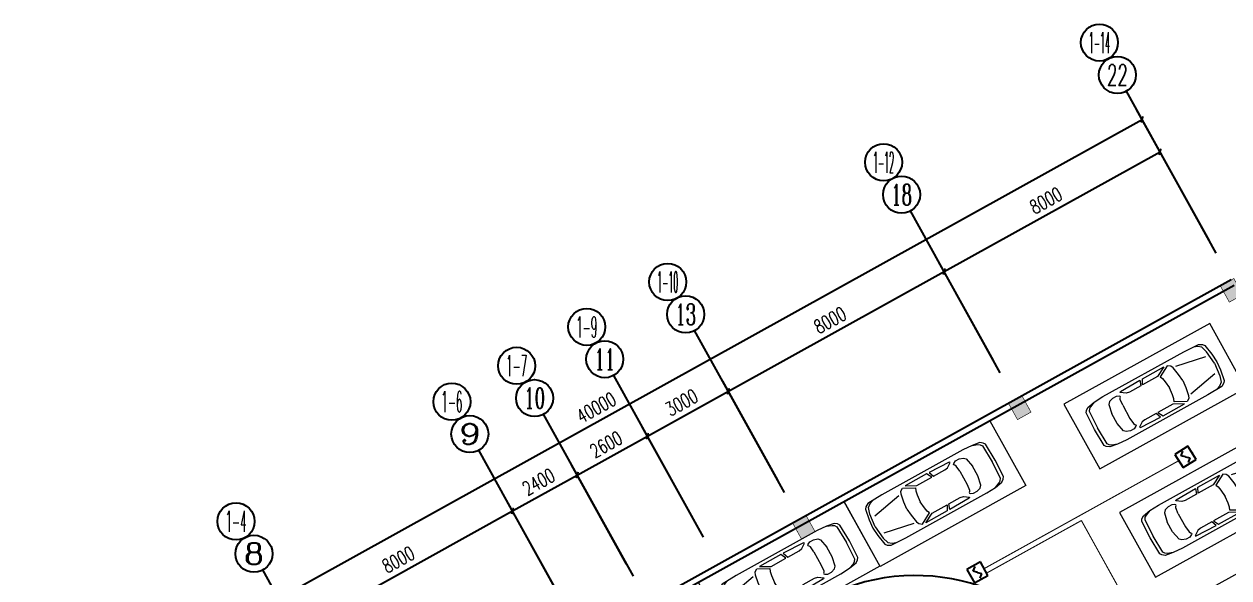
# Model space of a CAD drawing. Extents: x -6243262 to 3079315, y -2914302 to 172723.
# Drawn here: x -1929038 to -1889991, y -963109 to -945155 of the extents above; entities that cross this region are included whole.
import ezdxf
from ezdxf.enums import TextEntityAlignment as Align

# ---------------------------------------------------------------- set-up
doc = ezdxf.new("R2010")
doc.units = 0
doc.header["$LTSCALE"] = 1000
doc.linetypes.add('DOTE', pattern=[2.42, 2, -0.2, 0.02, -0.2])
for name, color, linetype in [('0-柱网', 2, 'Continuous'), ('AXIS_TEXT', 7, 'Continuous'), ('EQUIP-消防', 3, 'Continuous'), ('WIRE-消防', 5, 'DOTE')]:
    doc.layers.add(name, color=color, linetype=linetype)
doc.layers.add('车位', color=252, linetype='Continuous', lineweight=5)
doc.styles.add('_TCH_AXIS', font='COMPLEX', dxfattribs={"bigfont": 'GBCBIG'})
doc.styles.add('_TCH_DIM_T3', font='SIMPLEX', dxfattribs={"width": 0.705882, "bigfont": 'GBCBIG'})
doc.styles.add('COMPLEX', font='COMPLEX')
doc.styles.get("Standard").update_dxf_attribs({"font": 'gbenor.shx', "bigfont": 'gbcbig.shx'})
doc.dimstyles.new('_TCH_ARCH&&150', dxfattribs={"dimtxt": 446.25, "dimasz": 150, "dimexe": 375, "dimexo": 450, "dimgap": 189.375, "dimtad": 1, "dimdec": 0, "dimzin": 0, "dimdsep": 46, "dimtxsty": '_TCH_DIM_T3', "dimblk": 'ARCHTICK', "dimcen": 0.09, "dimclrt": 7, "dimazin": 2, "dimtfac": 1, "dimtdec": 0, "dimtix": 1, "dimtmove": 2, "dimatfit": 3, "dimfxl": 0, "dimtolj": 1, "dimtzin": 0, "dimarcsym": 0})

# ---------------------------------------------------------------- blocks, each defined once
blk = doc.blocks.new('chewei')
at = {"layer": '车位', "color": 0}
for p, q in [((49134, 154982), (49201, 155026)), ((49201, 155026), (49801, 155049)), ((50401, 155026), (49801, 155049)), ((50467, 154982), (50401, 155026)), ((49023, 154737), (49090, 154915)), ((49090, 154915), (49134, 154982)), ((50512, 154915), (50467, 154982)), ((50578, 154737), (50512, 154915)), ((49201, 154160), (49245, 154293)), ((49245, 154293), (49312, 154360)), ((49312, 154360), (49623, 154426)), ((49623, 154426), (49978, 154426)), ((50290, 154360), (49978, 154426)), ((50356, 154293), (50290, 154360)), ((50401, 154160), (50356, 154293)), ((49156, 153849), (49134, 153826)), ((49267, 153693), (49156, 153849)), ((49201, 154026), (49201, 154160)), ((49245, 153938), (49201, 154026)), ((49267, 153915), (49245, 153938)), ((49290, 153915), (49267, 153915)), ((49312, 153938), (49290, 153915)), ((49356, 153960), (49312, 153938)), ((49556, 153982), (49356, 153960)), ((50045, 153982), (49556, 153982)), ((50045, 153982), (50245, 153960)), ((50245, 153960), (50290, 153938)), ((50290, 153938), (50312, 153915)), ((50312, 153915), (50334, 153915)), ((50334, 153915), (50356, 153938)), ((50334, 153693), (50445, 153849)), ((50356, 153938), (50401, 154026)), ((50401, 154026), (50401, 154160)), ((50445, 153849), (50467, 153826)), ((49134, 153826), (49112, 153093)), ((49290, 153582), (49267, 153693)), ((49290, 153160), (49290, 153582)), ((50312, 153582), (50334, 153693)), ((50312, 153160), (50312, 153582)), ((50467, 153826), (50490, 153093)), ((49112, 153093), (49290, 153160)), ((49290, 153093), (49112, 153004)), ((49290, 152538), (49290, 153093)), ((50490, 153093), (50312, 153160)), ((50312, 153093), (50490, 153004)), ((50312, 152538), (50312, 153093)), ((49112, 153004), (49112, 152204)), ((50490, 153004), (50490, 152204)), ((49112, 152204), (49290, 152538)), ((49134, 152093), (49334, 152471)), ((49334, 152471), (49423, 152427)), ((49423, 152427), (49556, 152404)), ((49556, 152404), (49801, 152382)), ((50045, 152404), (49801, 152382)), ((50178, 152427), (50045, 152404)), ((50267, 152471), (50178, 152427)), ((50467, 152093), (50267, 152471)), ((50490, 152204), (50312, 152538)), ((49201, 152004), (49134, 152093)), ((49290, 151960), (49201, 152004)), ((49556, 151916), (49290, 151960)), ((49801, 151893), (49556, 151916)), ((49801, 151893), (50045, 151916)), ((50045, 151916), (50312, 151960)), ((50312, 151960), (50401, 152004)), ((50401, 152004), (50467, 152093)), ((49490, 150871), (49290, 151871)), ((50112, 150871), (50312, 151871)), ((49067, 150938), (49023, 151049)), ((49156, 150827), (49067, 150938)), ((49356, 150760), (49156, 150827)), ((49801, 150716), (49356, 150760)), ((49801, 150716), (50245, 150760)), ((50245, 150760), (50445, 150827)), ((50445, 150827), (50534, 150938)), ((50534, 150938), (50578, 151049))]:
    blk.add_line(p, q, dxfattribs=at)
for points in [[(48601, 150227), (51001, 150227), (51001, 155627), (48601, 155627)], [(50578, 154737), (50601, 154404), (50601, 151404), (50578, 150871), (50512, 150760), (50445, 150716), (50090, 150649), (49801, 150627), (49512, 150649), (49156, 150716), (49090, 150760), (49023, 150871), (49001, 151404), (49001, 154404), (49023, 154737), (49067, 155004), (49134, 155093), (49201, 155137), (49801, 155160), (50401, 155137), (50467, 155093), (50534, 155004)]]:
    blk.add_lwpolyline(points, close=True, dxfattribs=at)
blk = doc.blocks.new('1#柱网')
at = {"layer": '0-柱网'}
for points in [[(517855, 93967), (517855, 93367), (518355, 93367), (518355, 93967)], [(525855, 93967), (525855, 93367), (526355, 93367), (526355, 93967)], [(533705, 93967), (533705, 93367), (534205, 93367), (534205, 93967)]]:
    blk.add_hatch(color=0, dxfattribs=at).paths.add_polyline_path(points)
at = {"layer": '0-柱网', "color": 0, "const_width": 20}
for points in [[(517855, 93967), (517855, 93367), (518355, 93367), (518355, 93967), (517855, 93967)], [(525855, 93967), (525855, 93367), (526355, 93367), (526355, 93967), (525855, 93967)], [(533705, 93967), (533705, 93367), (534205, 93367), (534205, 93967), (533705, 93967)]]:
    blk.add_lwpolyline(points, dxfattribs=at)
blk = doc.blocks.new('_ArchTick')
at = {"color": 0, "linetype": 'ByBlock', "const_width": 0.4}
blk.add_lwpolyline([(-0.5, -0.5), (0.5, 0.5)], dxfattribs=at)
blk = doc.blocks.new('*D605')
at = {"layer": '0-柱网', "color": 0, "lineweight": -2, "transparency": 16777216}
for p, q in [((1333331, -1153690), (1368311, -1134288)), ((1370493, -1138224), (1368129, -1133961)), ((1335514, -1157625), (1333149, -1153362))]:
    blk.add_line(p, q, dxfattribs=at)
at = {"layer": 'Defpoints', "color": 0, "transparency": 16777216}
for p in [(1368311, -1134288), (1370712, -1138617), (1335732, -1158019)]:
    blk.add_point(p, dxfattribs=at)
at = {"layer": '0-柱网', "color": 0, "lineweight": -2, "transparency": 16777216, "xscale": 150, "yscale": 150, "zscale": 150}
for p, rotation in [((1368311, -1134288), 29.01544279745686), ((1333331, -1153690), 209.0154427974569)]:
    blk.add_blockref('_ArchTick', p, dxfattribs=dict(at, rotation=rotation))
at = {"layer": '0-柱网', "color": 7, "transparency": 16777216, "insert": (1350621, -1143629), "char_height": 446.2, "attachment_point": 5, "rotation": 29.0154, "style": '_TCH_DIM_T3'}
blk.add_mtext('\\A1;40000', dxfattribs=at)
blk = doc.blocks.new('*D607')
at = {"layer": '0-柱网', "color": 0, "lineweight": -2, "transparency": 16777216}
for p, q in [((1370493, -1138224), (1368711, -1135010)), ((1361897, -1139218), (1368893, -1135338)), ((1363497, -1142104), (1361715, -1138890))]:
    blk.add_line(p, q, dxfattribs=at)
at = {"layer": 'Defpoints', "color": 0, "transparency": 16777216}
for p in [(1368893, -1135338), (1370712, -1138617), (1363716, -1142498)]:
    blk.add_point(p, dxfattribs=at)
at = {"layer": '0-柱网', "color": 0, "lineweight": -2, "transparency": 16777216, "xscale": 150, "yscale": 150, "zscale": 150}
for p, rotation in [((1368893, -1135338), 29.01544279745653), ((1361897, -1139218), 209.0154427974565)]:
    blk.add_blockref('_ArchTick', p, dxfattribs=dict(at, rotation=rotation))
at = {"layer": '0-柱网', "color": 7, "transparency": 16777216, "insert": (1365195, -1136917), "char_height": 446.2, "attachment_point": 5, "rotation": 29.0154, "style": '_TCH_DIM_T3'}
blk.add_mtext('\\A1;8000', dxfattribs=at)
blk = doc.blocks.new('*D608')
at = {"layer": '0-柱网', "color": 0, "lineweight": -2, "transparency": 16777216}
for p, q in [((1363497, -1142104), (1361715, -1138890)), ((1354901, -1143099), (1361897, -1139218)), ((1356501, -1145984), (1354719, -1142771))]:
    blk.add_line(p, q, dxfattribs=at)
at = {"layer": 'Defpoints', "color": 0, "transparency": 16777216}
for p in [(1361897, -1139218), (1363716, -1142498), (1356720, -1146378)]:
    blk.add_point(p, dxfattribs=at)
at = {"layer": '0-柱网', "color": 0, "lineweight": -2, "transparency": 16777216, "xscale": 150, "yscale": 150, "zscale": 150}
for p, rotation in [((1361897, -1139218), 29.01544279745653), ((1354901, -1143099), 209.0154427974565)]:
    blk.add_blockref('_ArchTick', p, dxfattribs=dict(at, rotation=rotation))
at = {"layer": '0-柱网', "color": 7, "transparency": 16777216, "insert": (1358199, -1140798), "char_height": 446.2, "attachment_point": 5, "rotation": 29.0154, "style": '_TCH_DIM_T3'}
blk.add_mtext('\\A1;8000', dxfattribs=at)
blk = doc.blocks.new('*D609')
at = {"layer": '0-柱网', "color": 0, "lineweight": -2, "transparency": 16777216}
for p, q in [((1356501, -1145984), (1354719, -1142771)), ((1352277, -1144554), (1354901, -1143099)), ((1353878, -1147440), (1352095, -1144226))]:
    blk.add_line(p, q, dxfattribs=at)
at = {"layer": 'Defpoints', "color": 0, "transparency": 16777216}
for p in [(1354901, -1143099), (1356720, -1146378), (1354096, -1147833)]:
    blk.add_point(p, dxfattribs=at)
at = {"layer": '0-柱网', "color": 0, "lineweight": -2, "transparency": 16777216, "xscale": 150, "yscale": 150, "zscale": 150}
for p, rotation in [((1354901, -1143099), 29.01544279746001), ((1352277, -1144554), 209.01544279746)]:
    blk.add_blockref('_ArchTick', p, dxfattribs=dict(at, rotation=rotation))
at = {"layer": '0-柱网', "color": 7, "transparency": 16777216, "insert": (1353389, -1143465), "char_height": 446.2, "attachment_point": 5, "rotation": 29.0154, "style": '_TCH_DIM_T3'}
blk.add_mtext('\\A1;3000', dxfattribs=at)
blk = doc.blocks.new('*D610')
at = {"layer": '0-柱网', "color": 0, "lineweight": -2, "transparency": 16777216}
for p, q in [((1353878, -1147440), (1352095, -1144226)), ((1350004, -1145815), (1352277, -1144554)), ((1351604, -1148701), (1349822, -1145487))]:
    blk.add_line(p, q, dxfattribs=at)
at = {"layer": 'Defpoints', "color": 0, "transparency": 16777216}
for p in [(1352277, -1144554), (1354096, -1147833), (1351823, -1149094)]:
    blk.add_point(p, dxfattribs=at)
at = {"layer": '0-柱网', "color": 0, "lineweight": -2, "transparency": 16777216, "xscale": 150, "yscale": 150, "zscale": 150}
for p, rotation in [((1352277, -1144554), 29.01544279745902), ((1350004, -1145815), 209.015442797459)]:
    blk.add_blockref('_ArchTick', p, dxfattribs=dict(at, rotation=rotation))
at = {"layer": '0-柱网', "color": 7, "transparency": 16777216, "insert": (1350940, -1144824), "char_height": 446.2, "attachment_point": 5, "rotation": 29.0154, "style": '_TCH_DIM_T3'}
blk.add_mtext('\\A1;2600', dxfattribs=at)
blk = doc.blocks.new('*D611')
at = {"layer": '0-柱网', "color": 0, "lineweight": -2, "transparency": 16777216}
for p, q in [((1351604, -1148701), (1349822, -1145487)), ((1347905, -1146979), (1350004, -1145815)), ((1349506, -1149865), (1347723, -1146651))]:
    blk.add_line(p, q, dxfattribs=at)
at = {"layer": 'Defpoints', "color": 0, "transparency": 16777216}
for p in [(1350004, -1145815), (1351823, -1149094), (1349724, -1150258)]:
    blk.add_point(p, dxfattribs=at)
at = {"layer": '0-柱网', "color": 0, "lineweight": -2, "transparency": 16777216, "xscale": 150, "yscale": 150, "zscale": 150}
for p, rotation in [((1350004, -1145815), 29.01544279745487), ((1347905, -1146979), 209.0154427974549)]:
    blk.add_blockref('_ArchTick', p, dxfattribs=dict(at, rotation=rotation))
at = {"layer": '0-柱网', "color": 7, "transparency": 16777216, "insert": (1348754, -1146036), "char_height": 446.2, "attachment_point": 5, "rotation": 29.0154, "style": '_TCH_DIM_T3'}
blk.add_mtext('\\A1;2400', dxfattribs=at)
blk = doc.blocks.new('*D612')
at = {"layer": '0-柱网', "color": 0, "lineweight": -2, "transparency": 16777216}
for p, q in [((1349506, -1149865), (1347723, -1146651)), ((1340909, -1150859), (1347905, -1146979)), ((1342510, -1153745), (1340727, -1150531))]:
    blk.add_line(p, q, dxfattribs=at)
at = {"layer": 'Defpoints', "color": 0, "transparency": 16777216}
for p in [(1347905, -1146979), (1349724, -1150258), (1342728, -1154139)]:
    blk.add_point(p, dxfattribs=at)
at = {"layer": '0-柱网', "color": 0, "lineweight": -2, "transparency": 16777216, "xscale": 150, "yscale": 150, "zscale": 150}
for p, rotation in [((1347905, -1146979), 29.01544279745719), ((1340909, -1150859), 209.0154427974572)]:
    blk.add_blockref('_ArchTick', p, dxfattribs=dict(at, rotation=rotation))
at = {"layer": '0-柱网', "color": 7, "transparency": 16777216, "insert": (1344207, -1148558), "char_height": 446.2, "attachment_point": 5, "rotation": 29.0154, "style": '_TCH_DIM_T3'}
blk.add_mtext('\\A1;8000', dxfattribs=at)
blk = doc.blocks.new('_AXISO')
at = {"color": 0}
blk.add_circle((0, 0), 0.5, dxfattribs=at)
at = {"layer": 'AXIS_TEXT', "color": 0, "style": 'COMPLEX', "width": 1.041667}
blk.add_attdef('A', text='', height=0.56, dxfattribs=at).set_placement((-0.25, -0.28), (0.25, -0.28), align=Align.FIT)
blk = doc.blocks.new('$Equip$00002649')
for p, q in [((-0.5, 0.5), (-0.5, -0.5)), ((0.5, 0.5), (-0.5, 0.5)), ((-0.2, 0.2), (0.05, 0.4)), ((0, 0), (-0.2, 0.2)), ((0, 0), (0.2, -0.2)), ((0.5, -0.5), (0.5, 0.5)), ((-0.5, -0.5), (0.5, -0.5)), ((0.2, -0.2), (-0.05, -0.4))]:
    blk.add_line(p, q)
at = {"const_width": 0.04}
blk.add_lwpolyline([(-0.5, 0.5), (0.5, 0.5), (0.5, -0.5), (-0.5, -0.5), (-0.5, 0.5), (0.5, 0.5)], dxfattribs=at)
for p in [(-0.5, 0), (0, 0.5), (0.5, 0), (0, -0.5)]:
    blk.add_point(p)
at = {"color": 7, "flags": 1}
for tag, height, p in [('A', 0.00002, (0, 0)), ('B', 0.4, (0.762, -0.208))]:
    blk.add_attdef(tag, text='', height=height, dxfattribs=at).set_placement(p, align=Align.MIDDLE_CENTER)
blk = doc.blocks.new('345634')
at = {"layer": '0-柱网', "color": 8}
for p, q in [((1370711.5, -1138617.2), (1367801.3, -1133370.3)), ((1363715.6, -1142497.6), (1360805.3, -1137250.6)), ((1371196.6, -1139491.7), (1327725.6, -1163603.4)), ((1371293.6, -1139666.6), (1327874.1, -1163749.7)), ((1356719.7, -1146377.9), (1353809.4, -1141131)), ((1354096.2, -1147833.1), (1351186, -1142586.1)), ((1351822.6, -1149094.2), (1348912.3, -1143847.2)), ((1349723.8, -1150258.3), (1346813.5, -1145011.4)), ((1342727.9, -1154138.7), (1339817.6, -1148891.7))]:
    blk.add_line(p, q, dxfattribs=at)
for centre in [(1366928.2, -1131796.2), (1359932.3, -1135676.5), (1352936.4, -1139556.9), (1350312.9, -1141012), (1348039.2, -1142273.2), (1345940.4, -1143437.3), (1338944.5, -1147317.6)]:
    blk.add_circle(centre, 600, dxfattribs=at)
blk.add_arc((1360962.8, -1155574), 6500, 29.01544, 119.01544, dxfattribs=at)
ref = blk.add_blockref('_AXISO', (1367510.2, -1132845.6), dxfattribs=dict(at, xscale=1200, yscale=1200, zscale=1200))
ref.add_attrib('A', '22', dxfattribs={"layer": 'AXIS_TEXT', "color": 8, "height": 678.82, "style": '_TCH_AXIS', "width": 0.617647}).set_placement((1367170.8, -1133185), (1367849.6, -1133185), align=Align.FIT)
ref = blk.add_blockref('_AXISO', (1360514.3, -1136725.9), dxfattribs=dict(at, xscale=1200, yscale=1200, zscale=1200))
ref.add_attrib('A', '18', dxfattribs={"layer": 'AXIS_TEXT', "color": 8, "height": 678.82, "style": '_TCH_AXIS', "width": 0.724138}).set_placement((1360174.9, -1137065.3), (1360853.7, -1137065.3), align=Align.FIT)
for name, p, rotation in [('1#柱网', (949705.9, -1480730.1), 29.01544279361993), ('chewei', (1526610.8, -1112630.5), 119.0154427935201), ('chewei', (1528412.4, -1116144.2), 119.0154427935201), ('chewei', (1530130.3, -1119290.4), 119.0154427935201)]:
    blk.add_blockref(name, p, dxfattribs=dict(at, rotation=rotation))
ref = blk.add_blockref('_AXISO', (1353518.4, -1140606.3), dxfattribs=dict(at, xscale=1200, yscale=1200, zscale=1200))
ref.add_attrib('A', '13', dxfattribs={"layer": 'AXIS_TEXT', "color": 8, "height": 678.82, "style": '_TCH_AXIS', "width": 0.724138}).set_placement((1353179, -1140945.7), (1353857.8, -1140945.7), align=Align.FIT)
ref = blk.add_blockref('_AXISO', (1350894.9, -1142061.4), dxfattribs=dict(at, xscale=1200, yscale=1200, zscale=1200))
ref.add_attrib('A', '11', dxfattribs={"layer": 'AXIS_TEXT', "color": 8, "height": 678.82, "style": '_TCH_AXIS', "width": 0.875}).set_placement((1350555.5, -1142400.8), (1351234.4, -1142400.8), align=Align.FIT)
ref = blk.add_blockref('_AXISO', (1348621.3, -1143322.6), dxfattribs=dict(at, xscale=1200, yscale=1200, zscale=1200))
ref.add_attrib('A', '10', dxfattribs={"layer": 'AXIS_TEXT', "color": 8, "height": 678.82, "style": '_TCH_AXIS', "width": 0.724138}).set_placement((1348281.9, -1143662), (1348960.7, -1143662), align=Align.FIT)
ref = blk.add_blockref('_AXISO', (1346522.5, -1144486.7), dxfattribs=dict(at, xscale=1200, yscale=1200, zscale=1200))
ref.add_attrib('A', '9', dxfattribs={"layer": 'AXIS_TEXT', "color": 8, "height": 678.8, "style": '_TCH_AXIS', "width": 1.5}).set_placement((1346183.1, -1144826.1), (1346861.9, -1144826.1), align=Align.FIT)
at = {"layer": '0-柱网', "color": 8, "xscale": -1, "rotation": 299.0697133545411}
for p in [(1252129.1, -1264245.8), (1247406.8, -1266865.1)]:
    blk.add_blockref('chewei', p, dxfattribs=at)
at = {"layer": '0-柱网', "color": 8}
ref = blk.add_blockref('_AXISO', (1339526.6, -1148367), dxfattribs=dict(at, xscale=1200, yscale=1200, zscale=1200))
ref.add_attrib('A', '8', dxfattribs={"layer": 'AXIS_TEXT', "color": 8, "height": 678.8, "style": '_TCH_AXIS', "width": 1.5}).set_placement((1339187.2, -1148706.4), (1339866, -1148706.4), align=Align.FIT)
at = {"layer": '0-柱网', "color": 7, "style": '_TCH_AXIS'}
for s, width, p, p2 in [('1-14', 0.291667, (1366588.8, -1132135.6), (1367267.6, -1132135.6)), ('1-12', 0.3, (1359592.9, -1136016), (1360271.7, -1136016)), ('1-10', 0.3, (1352596.9, -1139896.3), (1353275.8, -1139896.3)), ('1-9', 0.381818, (1349973.5, -1141351.5), (1350652.3, -1141351.5)), ('1-7', 0.381818, (1347699.8, -1142612.6), (1348378.6, -1142612.6)), ('1-6', 0.381818, (1345601, -1143776.7), (1346279.9, -1143776.7)), ('1-4', 0.368421, (1338605.1, -1147657), (1339283.9, -1147657))]:
    blk.add_text(s, height=678.82, dxfattribs=dict(at, width=width)).set_placement(p, p2, align=Align.FIT)
at = {"layer": '0-柱网', "color": 8}
for p1, p2, distance, picture, middle in [((1335732, -1158019), (1370711.5, -1138617.2), 4950, '*D605', (1350620.7, -1143628.7)), ((1363715.6, -1142497.6), (1370711.5, -1138617.2), 3750, '*D607', (1365194.6, -1136917.3)), ((1356719.7, -1146377.9), (1363715.6, -1142497.6), 3750, '*D608', (1358198.7, -1140797.7)), ((1354096.2, -1147833.1), (1356719.7, -1146377.9), 3750, '*D609', (1353389, -1143465.4)), ((1351822.6, -1149094.2), (1354096.2, -1147833.1), 3750, '*D610', (1350940.4, -1144823.6)), ((1349723.8, -1150258.3), (1351822.6, -1149094.2), 3750, '*D611', (1348754.2, -1146036.2)), ((1342727.9, -1154138.7), (1349723.8, -1150258.3), 3750, '*D612', (1344206.8, -1148558.4))]:
    dim = blk.add_aligned_dim(p1=p1, p2=p2, distance=distance, dimstyle='_TCH_ARCH&&150', dxfattribs=at)
    dim.commit()
    dim.dimension.update_dxf_attribs({"geometry": picture, "text_midpoint": middle})

msp = doc.modelspace()

# ---------------------------------------------------------------- linework, layer by layer
at = {"layer": 'WIRE-消防', "linetype": 'DOTE', "const_width": 35}
for points in [[(-1897922.5, -962807.2), (-1891614.8, -959308.6)], [(-1897842, -962952.5), (-1894771.1, -961249.2)], [(-1894771.1, -961249.2), (-1893347.7, -963815.5)]]:
    msp.add_lwpolyline(points, dxfattribs=at)

# ---------------------------------------------------------------- block references
msp.add_blockref('345634', (-3261114.6, 186041.4))
at = {"layer": 'EQUIP-消防'}
for p, xscale, yscale, zscale, rotation in [((-1891395.9, -959187.2), 500, 500, 500, 32.00000000000507), ((-1898141.2, -962928.5), 500.0000000000001, 500.0000000000001, 500.0000000000001, 29.01544279361394)]:
    msp.add_blockref('$Equip$00002649', p, dxfattribs=dict(at, xscale=xscale, yscale=yscale, zscale=zscale, rotation=rotation))

doc.saveas('drawing.dxf')
